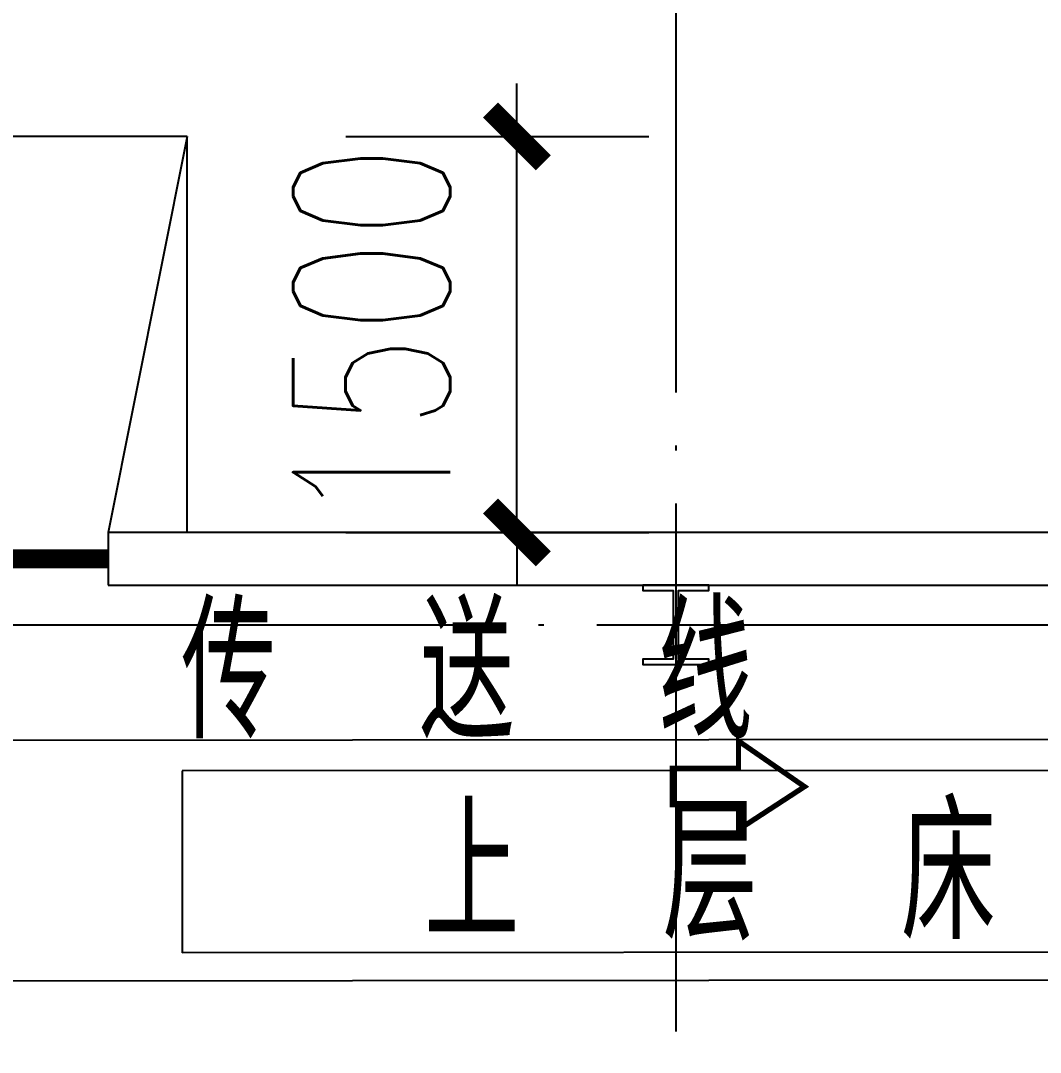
# Model space of a CAD drawing. Extents: x -2187 to 96136, y -11110 to 52208.
# Drawn here: x 42645 to 46505, y 36044 to 39952 of the extents above; entities that cross this region are included whole.
import ezdxf

# ---------------------------------------------------------------- set-up
doc = ezdxf.new("R2010")
doc.units = 0
doc.header["$LTSCALE"] = 1000
doc.header["$MEASUREMENT"] = 0
doc.linetypes.add('DASH', pattern=[0.35, 0.25, -0.1])
doc.linetypes.add('DOTE', pattern=[2.42, 2, -0.2, 0.02, -0.2])
for name, color, linetype in [('COLUMN', 4, 'Continuous'), ('DIM_SYMB', 3, 'Continuous'), ('DOTE', 14, 'DOTE'), ('PUB_DIM', 3, 'Continuous'), ('WALL', 4, 'Continuous'), ('WINDOW', 2, 'Continuous'), ('WINDOW_TEXT', 7, 'Continuous'), ('设备型号', 7, 'Continuous')]:
    doc.layers.add(name, color=color, linetype=linetype)
doc.styles.add('_TCH_DIM_T3', font='SIMPLEX', dxfattribs={"width": 0.705882, "bigfont": 'GBCBIG'})
doc.styles.add('_TCH_WINDOW', font='SIMPLEX', dxfattribs={"bigfont": 'GBCBIG'})
doc.styles.get("Standard").update_dxf_attribs({"font": 'gbenor.shx', "bigfont": 'gbcbig.shx'})
doc.dimstyles.new('_TCH_ARCH&&200', dxfattribs={"dimtxt": 595, "dimasz": 200, "dimexe": 500, "dimexo": 600, "dimgap": 252.5, "dimtad": 1, "dimdec": 0, "dimzin": 0, "dimdsep": 46, "dimtxsty": '_TCH_DIM_T3', "dimblk": 'ARCHTICK', "dimcen": 0.09, "dimclrt": 7, "dimazin": 2, "dimtfac": 1, "dimtdec": 0, "dimtix": 1, "dimtmove": 2, "dimatfit": 3, "dimfxl": 0, "dimtolj": 1, "dimtzin": 0, "dimarcsym": 0})

# ---------------------------------------------------------------- blocks, each defined once
blk = doc.blocks.new('_ArchTick')
at = {"color": 0, "linetype": 'ByBlock', "const_width": 0.4}
blk.add_lwpolyline([(-0.5, -0.5), (0.5, 0.5)], dxfattribs=at)
blk = doc.blocks.new('*D43')
at = {"layer": 'Defpoints', "color": 0, "transparency": 16777216}
for p in [(43275.7, 39513.3), (44523.5, 39513.3), (43275.7, 38013.3)]:
    blk.add_point(p, dxfattribs=at)
at = {"layer": 'PUB_DIM', "color": 0, "lineweight": -2, "transparency": 16777216}
for p, q in [((44523.5, 39513.3), (44523.5, 39713.3)), ((43875.7, 39513.3), (45023.5, 39513.3)), ((44523.5, 38013.3), (44523.5, 39513.3)), ((43875.7, 38013.3), (45023.5, 38013.3)), ((44523.5, 38013.3), (44523.5, 37813.3))]:
    blk.add_line(p, q, dxfattribs=at)
at = {"layer": 'PUB_DIM', "color": 0, "lineweight": -2, "transparency": 16777216, "xscale": 200, "yscale": 200, "zscale": 200}
for p, rotation in [((44523.5, 39513.3), 270), ((44523.5, 38013.3), 90)]:
    blk.add_blockref('_ArchTick', p, dxfattribs=dict(at, rotation=rotation))
at = {"layer": 'PUB_DIM', "color": 7, "transparency": 16777216, "insert": (43973.5, 38763.3), "char_height": 595, "attachment_point": 5, "rotation": 90, "style": '_TCH_DIM_T3'}
blk.add_mtext('\\A1;1500', dxfattribs=at)
blk = doc.blocks.new('$DorLib2D$00000213')
at = {"color": 0, "linetype": 'DASH', "const_width": 0.02}
blk.add_lwpolyline([(0.5, 0), (-0.5, 0)], dxfattribs=at)

msp = doc.modelspace()

# ---------------------------------------------------------------- linework, layer by layer
at = {"color": 2}
for p, q in [((43275.665, 39513.27), (39075.665, 39513.27)), ((43275.665, 39513.27), (42975.665, 38013.27)), ((43275.665, 38013.27), (43275.665, 39513.27))]:
    msp.add_line(p, q, dxfattribs=at)
at = {"layer": 'COLUMN'}
msp.add_lwpolyline([(45250.665, 37813.27), (45000.665, 37813.27), (45000.665, 37793.27), (45115.665, 37793.27), (45115.665, 37533.27), (45000.665, 37533.27), (45000.665, 37513.27), (45250.665, 37513.27), (45250.665, 37533.27), (45135.665, 37533.27), (45135.665, 37793.27), (45250.665, 37793.27)], close=True, dxfattribs=at)
at = {"layer": 'DIM_SYMB', "const_width": 20}
msp.add_lwpolyline([(45112.475, 37120.241), (45362.475, 37120.241), (45362.475, 37223.571), (45612.475, 37050.75), (45362.475, 36887.931), (45362.475, 36982.695), (45112.475, 36982.695), (45112.475, 37120.241)], close=True, dxfattribs=at)
at = {"layer": 'DOTE'}
for p, q in [((45125.665, 42963.27), (45125.665, -3036.73)), ((8525.665, 37663.27), (96135.668, 37663.27))]:
    msp.add_line(p, q, dxfattribs=at)
at = {"layer": 'WALL'}
for p, q in [((47875.665, 38013.27), (42975.665, 38013.27)), ((42975.665, 38013.27), (42975.665, 37813.27)), ((42975.665, 37813.27), (47875.665, 37813.27))]:
    msp.add_line(p, q, dxfattribs=at)
at = {"layer": '设备型号', "color": 6}
for p, q in [((68825.665, 37249.494), (38350.314, 37222.146)), ((68825.665, 36337.863), (38634.321, 36310.471))]:
    msp.add_line(p, q, dxfattribs=at)
at = {"layer": '设备型号', "color": 30}
for p, q in [((68825.665, 37123.702), (43256.206, 37110.6)), ((43256.206, 37110.6), (43256.206, 36422.017)), ((68825.665, 36435.119), (43256.206, 36422.017))]:
    msp.add_line(p, q, dxfattribs=at)

# ---------------------------------------------------------------- block references
at = {"layer": 'WINDOW'}
ref = msp.add_blockref('$DorLib2D$00000213', (41175.665, 37913.27), dxfattribs=dict(at, xscale=3600, yscale=-3600, zscale=3600))
ref.add_attrib('A', 'JM3640', (40035.665, 38265.77), dxfattribs={"layer": 'WINDOW_TEXT', "height": 595, "style": '_TCH_WINDOW', "width": 0.705882})

# ---------------------------------------------------------------- texts
at = {"layer": '设备型号', "color": 6, "insert": (38829.46, 37732.966), "char_height": 500, "width": 21455.20134, "attachment_point": 1}
msp.add_mtext('下  层  衣    服   传  送  线', dxfattribs=at)
at = {"layer": '设备型号', "color": 30, "insert": (44172.697, 36973.389), "char_height": 500, "width": 21455.20134, "attachment_point": 1}
msp.add_mtext('上  层  床  单   被  套   传  送   线', dxfattribs=at)

# ---------------------------------------------------------------- dimensions: what is measured, and where the dimension line sits
at = {"layer": 'PUB_DIM'}
dim = msp.add_aligned_dim(p1=(43275.665, 38013.27), p2=(43275.665, 39513.27), distance=-1247.848, dimstyle='_TCH_ARCH&&200', dxfattribs=at)
dim.commit()
dim.dimension.update_dxf_attribs({"geometry": '*D43', "text_midpoint": (43973.513, 38763.27)})

doc.saveas('drawing.dxf')
